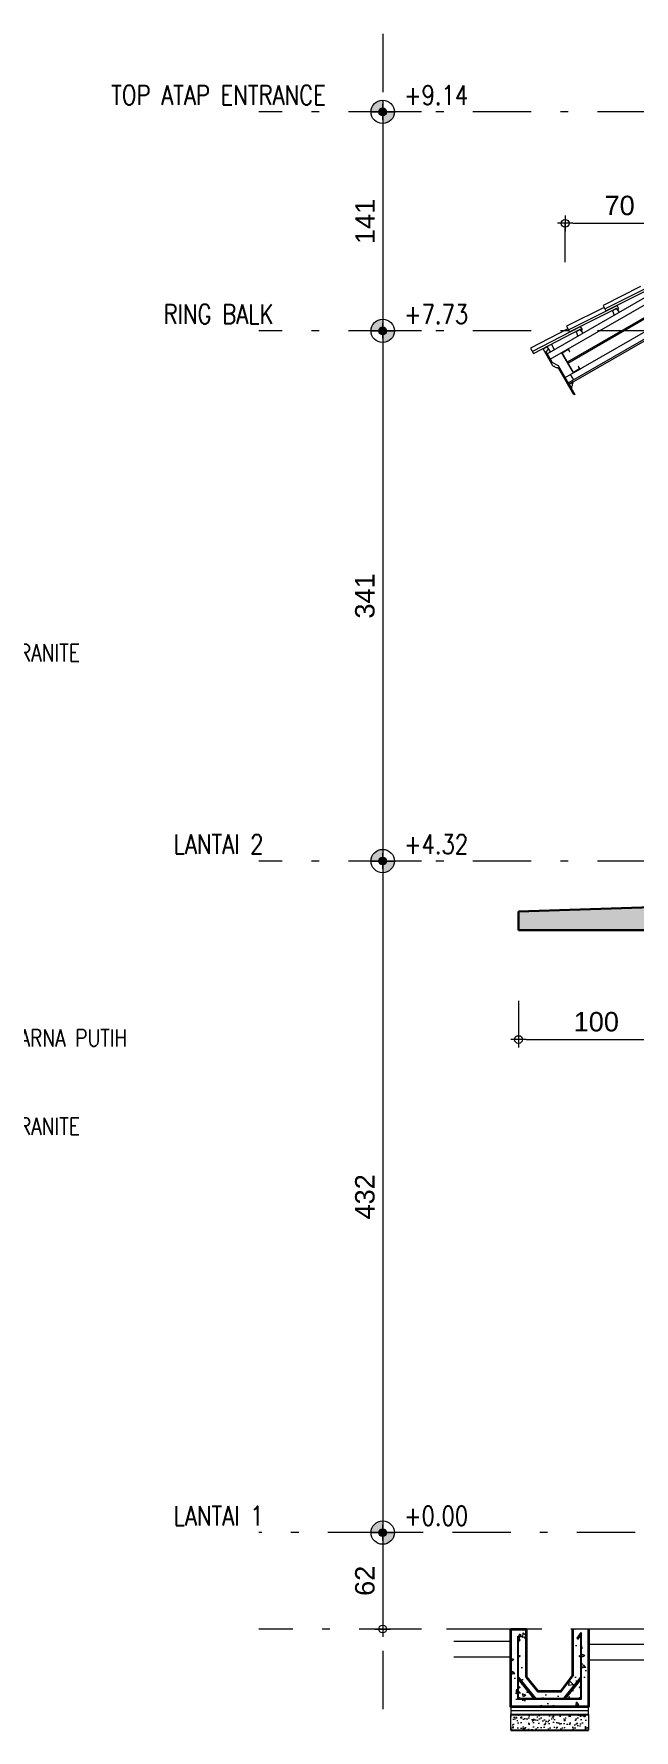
# Model space of a CAD drawing. Header units: millimetres. Extents: x -11 to 1625, y -267 to 180.
# Drawn here: x 1127.8 to 1135.52, y 139.17 to 160.99 of the extents above; entities that cross this region are included whole.
import ezdxf
from ezdxf import colors
from ezdxf.entities.mleader import LeaderData, LeaderLine
from ezdxf.math import Vec2, Vec3

# ---------------------------------------------------------------- set-up
doc = ezdxf.new("R2010")
doc.units = ezdxf.units.MM
doc.linetypes.add('DASHDOT2', pattern=[0.5, 0.25, -0.125, 0, -0.125])
for name, color, linetype, lineweight in [('ars', 11, 'Continuous', 5), ('ARSIR BETON', 47, 'Continuous', 5), ('ARSIR WARNA', 43, 'Continuous', 0), ('AS2', 7, 'Continuous', 0), ('balok', 111, 'Continuous', 35), ('bata', 5, 'Continuous', 25), ('blk', 1, 'Continuous', 30), ('GEN', 11, 'Continuous', 5), ('kap', 71, 'Continuous', 15), ('lan', 7, 'Continuous', 15), ('sol kol', 8, 'Continuous', 0), ('tem', 5, 'Continuous', 20), ('TEXT KET. RUANG', 7, 'Continuous', 5), ('TEXT KETERANGAN', 7, 'Continuous', 9), ('u', 6, 'Continuous', 20), ('ukuran', 6, 'Continuous', 20)]:
    doc.layers.add(name, color=color, linetype=linetype, lineweight=lineweight)
doc.layers.add('NOTASI GAMBAR', color=6, linetype='Continuous')
doc.styles.add('ATTR', font='romans.shx', dxfattribs={"width": 0.8, "height": 1.735066})
doc.styles.get("Standard").update_dxf_attribs({"font": 'ARIALUNI.TTF'})
doc.linetypes.add('BATTING', pattern='A,0.0001,-0.1,[134,ltypeshp.shx,S=0.1,R=0,X=-0.1,Y=0],-0.2,[134,ltypeshp.shx,S=0.1,R=180,X=0.1,Y=0],-0.1', length=0.4001)
doc.dimstyles.new('SK 50', dxfattribs={"dimtxt": 0.25, "dimasz": 0.1, "dimexe": 0, "dimexo": 0, "dimgap": 0.1, "dimtad": 1, "dimdec": 0, "dimlfac": 50, "dimzin": 12, "dimdsep": 46, "dimtxsty": 'Standard', "dimblk": 'BULAT', "dimcen": 0.1, "dimclrd": 256, "dimclre": 256, "dimclrt": 256, "dimadec": 0, "dimazin": 3, "dimtfac": 1, "dimtdec": 0, "dimtofl": 0, "dimtmove": 0, "dimatfit": 3, "dimldrblk": 'BULAT', "dimfxl": 0, "dimtolj": 1, "dimtzin": 0, "dimlwd": -1, "dimlwe": -1, "dimarcsym": 0})

# ---------------------------------------------------------------- blocks, each defined once
blk = doc.blocks.new('BULAT')
for p, q in [((-1, 0), (1, 0)), ((0, -1), (0, 1))]:
    blk.add_line(p, q)
blk.add_circle((0, 0), 0.5)
blk = doc.blocks.new('*D103')
at = {"layer": 'Defpoints', "color": 0, "ltscale": 0.15}
for p in [(1136.032, 158.555), (1134.632, 158.055), (1136.032, 158.055)]:
    blk.add_point(p, dxfattribs=at)
at = {"layer": 'u', "ltscale": 0.15}
for p, q in [((1134.632, 158.055), (1134.632, 158.555)), ((1134.732, 158.555), (1135.932, 158.555)), ((1136.032, 158.055), (1136.032, 158.555))]:
    blk.add_line(p, q, dxfattribs=at)
at = {"layer": 'u', "ltscale": 0.15, "xscale": 0.1, "yscale": 0.1, "zscale": 0.1, "rotation": 180}
blk.add_blockref('BULAT', (1134.632, 158.555), dxfattribs=at)
at = {"layer": 'u', "ltscale": 0.15, "xscale": 0.1, "yscale": 0.1, "zscale": 0.1}
blk.add_blockref('BULAT', (1136.032, 158.555), dxfattribs=at)
at = {"layer": 'u', "ltscale": 0.15, "insert": (1135.332, 158.783), "char_height": 0.25, "attachment_point": 5}
blk.add_mtext('\\A1;70', dxfattribs=at)
blk = doc.blocks.new('*D151')
at = {"layer": 'Defpoints', "color": 0, "ltscale": 0.15}
for p in [(1134.032, 148.554), (1136.032, 148.554), (1136.032, 148.054)]:
    blk.add_point(p, dxfattribs=at)
at = {"layer": 'u', "ltscale": 0.15}
for p, q in [((1134.032, 148.554), (1134.032, 148.054)), ((1136.032, 148.554), (1136.032, 148.054)), ((1134.132, 148.054), (1135.932, 148.054))]:
    blk.add_line(p, q, dxfattribs=at)
at = {"layer": 'u', "ltscale": 0.15, "xscale": 0.1, "yscale": 0.1, "zscale": 0.1, "rotation": 180}
blk.add_blockref('BULAT', (1134.032, 148.054), dxfattribs=at)
at = {"layer": 'u', "ltscale": 0.15, "xscale": 0.1, "yscale": 0.1, "zscale": 0.1}
blk.add_blockref('BULAT', (1136.032, 148.054), dxfattribs=at)
at = {"layer": 'u', "ltscale": 0.15, "insert": (1135.032, 148.282), "char_height": 0.25, "attachment_point": 5}
blk.add_mtext('\\A1;100', dxfattribs=at)
blk = doc.blocks.new('*D326')
at = {"layer": 'Defpoints', "color": 0, "ltscale": 0.15}
for p in [(1132.786, 150.351), (1132.286, 141.711), (1132.786, 141.711)]:
    blk.add_point(p, dxfattribs=at)
at = {"layer": 'u', "ltscale": 0.15}
for p, q in [((1132.786, 150.351), (1132.286, 150.351)), ((1132.286, 150.251), (1132.286, 141.811)), ((1132.786, 141.711), (1132.286, 141.711))]:
    blk.add_line(p, q, dxfattribs=at)
at = {"layer": 'u', "ltscale": 0.15, "xscale": 0.1, "yscale": 0.1, "zscale": 0.1}
for p, rotation in [((1132.286, 150.351), 90), ((1132.286, 141.711), 270)]:
    blk.add_blockref('BULAT', p, dxfattribs=dict(at, rotation=rotation))
at = {"layer": 'u', "ltscale": 0.15, "insert": (1132.058, 146.031), "char_height": 0.25, "attachment_point": 5, "rotation": 90}
blk.add_mtext('\\A1;432', dxfattribs=at)
blk = doc.blocks.new('*D327')
at = {"layer": 'Defpoints', "color": 0, "ltscale": 0.15}
for p in [(1132.786, 157.171), (1132.286, 150.351), (1132.786, 150.351)]:
    blk.add_point(p, dxfattribs=at)
at = {"layer": 'u', "ltscale": 0.15}
for p, q in [((1132.786, 157.171), (1132.286, 157.171)), ((1132.286, 157.071), (1132.286, 150.451)), ((1132.786, 150.351), (1132.286, 150.351))]:
    blk.add_line(p, q, dxfattribs=at)
at = {"layer": 'u', "ltscale": 0.15, "xscale": 0.1, "yscale": 0.1, "zscale": 0.1}
for p, rotation in [((1132.286, 157.171), 90), ((1132.286, 150.351), 270)]:
    blk.add_blockref('BULAT', p, dxfattribs=dict(at, rotation=rotation))
at = {"layer": 'u', "ltscale": 0.15, "insert": (1132.058, 153.761), "char_height": 0.25, "attachment_point": 5, "rotation": 90}
blk.add_mtext('\\A1;341', dxfattribs=at)
blk = doc.blocks.new('*D328')
at = {"layer": 'Defpoints', "color": 0, "ltscale": 0.15}
for p in [(1132.786, 141.711), (1132.286, 140.471), (1132.786, 140.471)]:
    blk.add_point(p, dxfattribs=at)
at = {"layer": 'u', "ltscale": 0.15}
for p, q in [((1132.786, 141.711), (1132.286, 141.711)), ((1132.286, 141.611), (1132.286, 140.571)), ((1132.786, 140.471), (1132.286, 140.471))]:
    blk.add_line(p, q, dxfattribs=at)
at = {"layer": 'u', "ltscale": 0.15, "xscale": 0.1, "yscale": 0.1, "zscale": 0.1}
for p, rotation in [((1132.286, 141.711), 90), ((1132.286, 140.471), 270)]:
    blk.add_blockref('BULAT', p, dxfattribs=dict(at, rotation=rotation))
at = {"layer": 'u', "ltscale": 0.15, "insert": (1132.058, 141.091), "char_height": 0.25, "attachment_point": 5, "rotation": 90}
blk.add_mtext('\\A1;62', dxfattribs=at)
blk = doc.blocks.new('*D329')
at = {"layer": 'Defpoints', "color": 0, "ltscale": 0.15}
for p in [(1132.786, 159.988), (1132.286, 157.171), (1132.786, 157.171)]:
    blk.add_point(p, dxfattribs=at)
at = {"layer": 'u', "ltscale": 0.15}
for p, q in [((1132.786, 159.988), (1132.286, 159.988)), ((1132.286, 159.888), (1132.286, 157.271)), ((1132.786, 157.171), (1132.286, 157.171))]:
    blk.add_line(p, q, dxfattribs=at)
at = {"layer": 'u', "ltscale": 0.15, "xscale": 0.1, "yscale": 0.1, "zscale": 0.1}
for p, rotation in [((1132.286, 159.988), 90), ((1132.286, 157.171), 270)]:
    blk.add_blockref('BULAT', p, dxfattribs=dict(at, rotation=rotation))
at = {"layer": 'u', "ltscale": 0.15, "insert": (1132.06, 158.579), "char_height": 0.25, "attachment_point": 5, "rotation": 90}
blk.add_mtext('\\A1;141', dxfattribs=at)
blk = doc.blocks.new('*D330')
at = {"layer": 'Defpoints', "color": 0, "ltscale": 0.15}
for p in [(1132.786, 150.351), (1132.286, 141.711), (1132.786, 141.711)]:
    blk.add_point(p, dxfattribs=at)
at = {"layer": 'u', "ltscale": 0.15}
for p, q in [((1132.786, 150.351), (1132.286, 150.351)), ((1132.286, 150.251), (1132.286, 141.811)), ((1132.786, 141.711), (1132.286, 141.711))]:
    blk.add_line(p, q, dxfattribs=at)
at = {"layer": 'u', "ltscale": 0.15, "xscale": 0.1, "yscale": 0.1, "zscale": 0.1}
for p, rotation in [((1132.286, 150.351), 90), ((1132.286, 141.711), 270)]:
    blk.add_blockref('BULAT', p, dxfattribs=dict(at, rotation=rotation))
at = {"layer": 'u', "ltscale": 0.15, "insert": (1132.058, 146.031), "char_height": 0.25, "attachment_point": 5, "rotation": 90}
blk.add_mtext('\\A1;432', dxfattribs=at)
blk = doc.blocks.new('*D331')
at = {"layer": 'Defpoints', "color": 0, "ltscale": 0.15}
for p in [(1132.786, 157.171), (1132.286, 150.351), (1132.786, 150.351)]:
    blk.add_point(p, dxfattribs=at)
at = {"layer": 'u', "ltscale": 0.15}
for p, q in [((1132.786, 157.171), (1132.286, 157.171)), ((1132.286, 157.071), (1132.286, 150.451)), ((1132.786, 150.351), (1132.286, 150.351))]:
    blk.add_line(p, q, dxfattribs=at)
at = {"layer": 'u', "ltscale": 0.15, "xscale": 0.1, "yscale": 0.1, "zscale": 0.1}
for p, rotation in [((1132.286, 157.171), 90), ((1132.286, 150.351), 270)]:
    blk.add_blockref('BULAT', p, dxfattribs=dict(at, rotation=rotation))
at = {"layer": 'u', "ltscale": 0.15, "insert": (1132.058, 153.761), "char_height": 0.25, "attachment_point": 5, "rotation": 90}
blk.add_mtext('\\A1;341', dxfattribs=at)
blk = doc.blocks.new('*D332')
at = {"layer": 'Defpoints', "color": 0, "ltscale": 0.15}
for p in [(1132.786, 159.988), (1132.286, 157.171), (1132.786, 157.171)]:
    blk.add_point(p, dxfattribs=at)
at = {"layer": 'u', "ltscale": 0.15}
for p, q in [((1132.786, 159.988), (1132.286, 159.988)), ((1132.286, 159.888), (1132.286, 157.271)), ((1132.786, 157.171), (1132.286, 157.171))]:
    blk.add_line(p, q, dxfattribs=at)
at = {"layer": 'u', "ltscale": 0.15, "xscale": 0.1, "yscale": 0.1, "zscale": 0.1}
for p, rotation in [((1132.286, 159.988), 90), ((1132.286, 157.171), 270)]:
    blk.add_blockref('BULAT', p, dxfattribs=dict(at, rotation=rotation))
at = {"layer": 'u', "ltscale": 0.15, "insert": (1132.06, 158.579), "char_height": 0.25, "attachment_point": 5, "rotation": 90}
blk.add_mtext('\\A1;141', dxfattribs=at)
blk = doc.blocks.new('NOT17')
h = blk.add_hatch(color=256)
edge = h.paths.add_edge_path()
edge.add_arc((0, 0), 0.05, 0, 360)
at = {"layer": 'ARSIR BETON'}
h = blk.add_hatch(color=256, dxfattribs=at)
h.paths.add_polyline_path([(0, 0.05), (0, 0.15, 0.414214), (-0.15, 0), (-0.05, 0, -0.414214)])
h.paths.add_polyline_path([(0.15, 0), (0.05, 0, -0.414214), (0, -0.05), (0, -0.15, 0.414214)])
at = {"layer": 'ukuran', "lineweight": 15}
for points in [[(-0.15, 0), (-0.05, 0)], [(0, 0.15), (0, 0.05)], [(0.05, 0), (0.15, 0)], [(0, -0.05), (0, -0.15)]]:
    blk.add_lwpolyline(points, dxfattribs=at)
at = {"layer": 'ukuran', "color": 15}
for radius in [0.15, 0.05]:
    blk.add_circle((0, 0), radius, dxfattribs=at)

msp = doc.modelspace()

# ---------------------------------------------------------------- hatches: boundary and pattern name
at = {"layer": 'ARSIR BETON'}
h = msp.add_hatch(dxfattribs=at)
h.set_pattern_fill('AR-CONC', color=256, scale=0.0025, style=0)
h.set_pattern_definition([(130, (1385.81308, 67.00225), (-0.4554469, -0.0398464), [0.04762345, -0.523858]), (185, (1385.8131, 67.00225), (0.0881042, 0.4776261), [0.0380988, -0.4190864]), (79.549, (1385.77512, 66.99893), (-0.3673443, 0.4377775), [0.0404737, -0.44521055]), (133.8158, (1385.8131, 67.12925), (-0.6776756, -0.1051024), [0.0714352, -0.785787]), (83.3644, (1385.7566, 67.1205), (-0.5934913, 0.6185438), [0.0607105, -0.6678158]), (188.816, (1385.8131, 67.12925), (-0.5934922, 0.6185427), [0.0571481, -0.6286296]), (159, (1385.74958, 67.0975), (-0.3790249, -0.2556555), [0.04762345, -0.523858]), (214, (1385.7496, 67.0975), (-0.15450006, 0.460455), [0.0380988, -0.4190864]), (108.5486, (1385.718, 67.0762), (-0.5335239, 0.2048005), [0.0404737, -0.44521055]), (142.5, (1385.81308, 67.00225), (-0.00772126, 0.21138073), [0, -0.41400656, 0, -0.4254362, 0, -0.42067384]), (172.5, (1385.81308, 67.00225), (-0.16704373, 0.2504433), [0, -0.24256213, 0, -0.40448187, 0, -0.1603323]), (212.5, (1385.95468, 67.00225), (-0.33896548, -0.0143214), [0, -0.15874485, 0, -0.49528392, 0, -0.65720366]), (222.5, (1386.01818, 67.00225), (-0.37031093, 0.06356416), [0, -0.2063683, 0, -0.32891932, 0, -0.46670985])])
h.paths.add_polyline_path([(1134.1324063, 140.1707344), (1133.9324128, 140.1707344), (1133.9324128, 139.4707572), (1134.9323803, 139.4707572), (1134.9323803, 140.4707247), (1134.7323868, 140.4707247), (1134.7323868, 139.8707442), (1134.5823917, 139.6707507), (1134.2824014, 139.6707507), (1134.1344109, 139.8563743), (1134.1340924, 139.9539629), (1134.1324063, 139.956371)])
h.paths.add_polyline_path([(1133.9324128, 140.2507984), (1134.1324063, 140.2507984), (1134.1324063, 140.4707247), (1134.0324095, 140.4707247), (1133.9324128, 140.4707247)])
h = msp.add_hatch(dxfattribs=at)
h.set_pattern_fill('AR-SAND', color=256, scale=0.002, style=0)
h.set_pattern_definition([(142.5, (895.522485, 86.68757), (0.003199959, 0.09787947), [0, -0.077213493, 0, -0.086357196, 0, -0.08254732]), (172.5, (895.52249, 86.68757), (-0.08990174, 0.143360366), [0, -0.041654648, 0, -0.06959374, 0, -0.026669134]), (212.5, (895.58497, 86.68757), (-0.158193338, 0.000287428), [0, -0.025399175, 0, -0.091437032, 0, -0.119376125]), (222.5, (895.58497, 86.68757), (-0.15270633, 0.04458442), [0, -0.012699588, 0, -0.059942054, 0, -0.068577774])])
h.paths.add_polyline_path([(1134.9323803, 139.1707669), (1133.9324128, 139.1707669), (1133.9324128, 139.3707604), (1134.9323803, 139.3707604)])
at = {"layer": 'sol kol'}
h = msp.add_hatch(color=256, dxfattribs=at)
h.dxf.hatch_style = 1
h.paths.add_polyline_path([(1135.8823803, 150.2507312), (1135.8823803, 149.7607312), (1134.0323803, 149.7007312), (1134.0323803, 149.4607312), (1135.8823803, 149.4607312), (1135.8823803, 148.7307312), (1136.0823803, 148.7307312), (1136.0823803, 149.0507312), (1136.0823803, 149.1923769), (1136.0823803, 149.4507312), (1136.3323803, 149.4507312), (1136.3323803, 150.0107312), (1143.7323803, 150.0107312), (1143.7323803, 149.4507312), (1143.9823803, 149.4507312), (1143.9823803, 149.1958924), (1143.9823803, 149.0507312), (1143.9823803, 148.7307312), (1144.1823803, 148.7307312), (1144.1823803, 149.4607312), (1146.0323803, 149.4607312), (1146.0323803, 149.7007312), (1144.2323803, 149.7607312), (1144.2323803, 150.2507312)])

# ---------------------------------------------------------------- linework, layer by layer
for p, q in [((1133.9324128, 139.3707604), (1134.9323803, 139.3707604)), ((1133.9324128, 139.1707669), (1134.9323803, 139.1707669))]:
    msp.add_line(p, q)
at = {"layer": 'ars'}
for p, q in [((1138.818209, 159.1694189), (1134.6573034, 156.7671189)), ((1138.826209, 159.1555625), (1134.6653034, 156.7532625)), ((1134.6823803, 156.4836844), (1135.8323803, 157.1476372))]:
    msp.add_line(p, q, dxfattribs=at)
for points in [[(1135.3300938, 157.4118982), (1135.2914336, 157.4588597), (1135.2394721, 157.4288597), (1135.2608118, 157.3718982)], [(1134.8625275, 157.1419486), (1134.8238672, 157.1889102), (1134.7719057, 157.1589102), (1134.7932454, 157.1019486)]]:
    msp.add_lwpolyline(points, dxfattribs=at)
msp.add_lwpolyline([(1134.745256, 156.3467806), (1134.545256, 156.6931907, -0.4142135624), (1134.5315957, 156.696851, -0.296440068), (1134.4890791, 156.718492), (1134.4804188, 156.713492), (1134.4754188, 156.7221523), (1134.3504188, 156.9386586), (1134.4023803, 156.9686586), (1134.4151842, 156.9344817), (1134.3840791, 156.9003573), (1134.4606175, 156.7677888), (1134.5423803, 156.7261715), (1134.7573803, 156.3537806)], format="xyb", close=True, dxfattribs=at)
for points in [[(1134.9323803, 139.4707572), (1133.9324128, 139.4707572), (1133.9324128, 139.3707604), (1134.9323803, 139.3707604)], [(1134.9323803, 139.1707669), (1133.9324128, 139.1707669), (1133.9324128, 139.3707604), (1134.9323803, 139.3707604)]]:
    msp.add_lwpolyline(points, close=True, dxfattribs=at)
at = {"layer": 'ARSIR WARNA', "linetype": 'BATTING', "ltscale": 0.12}
msp.add_lwpolyline([(1133.9324128, 139.4207588), (1134.9323803, 139.4207588)], dxfattribs=at)
at = {"layer": 'AS2', "linetype": 'DASHDOT2', "ltscale": 3}
for p, q in [((1132.2859382, 160.9913441), (1132.2859382, 139.4367536)), ((1140.5956662, 159.9882005), (1130.6958436, 159.9882005)), ((1140.5956662, 157.1707312), (1130.6958436, 157.1707312)), ((1140.5956662, 150.3507312), (1130.6958436, 150.3507312)), ((1137.1317559, 141.7107312), (1130.6958436, 141.7107312)), ((1143.9317559, 140.4707312), (1130.6958436, 140.4707312))]:
    msp.add_line(p, q, dxfattribs=at)
at = {"layer": 'balok', "ltscale": 0.01}
for points in [[(1133.9324128, 140.4707247), (1134.1324063, 140.4707247), (1134.1324063, 139.8563743), (1134.2824014, 139.6707507), (1134.5823917, 139.6707507), (1134.7323868, 139.8707442), (1134.7323803, 140.4707312)], [(1134.9323803, 140.4707312), (1134.9323803, 139.4707572), (1133.9324128, 139.4707572), (1133.9324128, 140.4707247)], [(1133.9324128, 140.2507984), (1133.9324128, 140.370728)]]:
    msp.add_lwpolyline(points, dxfattribs=at)
at = {"layer": 'bata', "lineweight": 9}
for p, q in [((1134.0231244, 139.5657541), (1134.0231244, 140.3796704)), ((1134.0331241, 139.5757538), (1134.0331241, 140.3423511)), ((1134.8273837, 140.3932344), (1134.8273837, 139.5757538)), ((1134.8373834, 140.4249494), (1134.8373834, 139.5657541)), ((1134.8373834, 139.5657541), (1134.0231244, 139.5657541)), ((1134.8273837, 139.5757538), (1134.0331241, 139.5757538))]:
    msp.add_line(p, q, dxfattribs=at)
at = {"layer": 'bata'}
for p, q in [((1134.7941169, 140.3457245), (1134.7859256, 140.3514601)), ((1134.250585, 139.5757538), (1134.0331241, 139.8475799)), ((1134.2300956, 139.5757538), (1134.0331241, 139.8219683)), ((1134.8273837, 139.8422233), (1134.6142081, 139.5757538)), ((1134.8273837, 139.8166116), (1134.6346975, 139.5757538))]:
    msp.add_line(p, q, dxfattribs=at)
at = {"layer": 'bata', "lineweight": 9}
msp.add_lwpolyline([(1134.0331241, 140.3423511), (1134.0455432, 140.3208405), (1134.0542032, 140.3258403), (1134.0231244, 140.3796704)], dxfattribs=at)
at = {"layer": 'bata'}
for points in [[(1134.7859256, 140.3514601), (1134.8373834, 140.4249494)], [(1134.7859256, 140.3514601), (1134.7941169, 140.3457245), (1134.8273837, 140.3932344)]]:
    msp.add_lwpolyline(points, dxfattribs=at)
for centre in [(1134.0384256, 140.3224126), (1134.822015, 140.373264), (1134.0384928, 140.1207361), (1134.0384928, 140.1207361), (1134.8228532, 140.1207361), (1134.8263004, 140.1207361), (1134.8263004, 140.1207361), (1134.0404973, 139.7207491), (1134.8248577, 139.7207491), (1134.0393309, 139.5811225), (1134.822015, 139.5811225)]:
    msp.add_circle(centre, 0.0053687, dxfattribs=at)
at = {"layer": 'blk'}
for p, q in [((1135.8823803, 149.7607312), (1134.0323803, 149.7007312)), ((1134.0323803, 149.7007312), (1134.0323803, 149.4607312)), ((1135.8823803, 149.4607312), (1134.0323803, 149.4607312))]:
    msp.add_line(p, q, dxfattribs=at)
at = {"layer": 'GEN', "color": 11}
for p, q in [((1135.140665, 157.4547218), (1135.7666227, 157.7680539)), ((1134.6729672, 157.1849999), (1135.2989248, 157.4983321)), ((1134.20965, 156.9050926), (1134.8305477, 157.2283356))]:
    msp.add_line(p, q, dxfattribs=at)
for points in [[(1135.6002352, 157.7406806), (1135.1182842, 157.499433), (1135.1540935, 157.427895), (1135.7621667, 157.7322748), (1135.771119, 157.7143903), (1135.7890035, 157.7233427), (1135.7666227, 157.7680539)], [(1135.1325374, 157.4709588), (1134.6505863, 157.2297112), (1134.6863957, 157.1581731), (1135.2944688, 157.462553), (1135.3034212, 157.4446685), (1135.3213057, 157.4536208), (1135.2989248, 157.4983321)], [(1134.6659513, 157.1990157), (1134.1865613, 156.9494424), (1134.2235033, 156.8784827), (1134.8266611, 157.1924902), (1134.8358966, 157.1747503), (1134.8536365, 157.1839858), (1134.8305477, 157.2283356)]]:
    msp.add_lwpolyline(points, dxfattribs=at)
at = {"layer": 'kap'}
for p, q in [((1134.3990791, 156.8743766), (1140.0323803, 160.1267646)), ((1134.4390791, 156.8050945), (1140.0723803, 160.0574825)), ((1134.6323803, 156.5702869), (1139.9523803, 159.6417903)), ((1134.6723803, 156.5010049), (1139.9523803, 159.5494143)), ((1134.4023803, 156.9686586), (1134.4543419, 156.9986586)), ((1134.4423803, 156.8993766), (1134.4023803, 156.9686586)), ((1134.4943419, 156.9293766), (1134.4543419, 156.9986586)), ((1134.7416624, 156.5410049), (1134.7016624, 156.6102869))]:
    msp.add_line(p, q, dxfattribs=at)
msp.add_lwpolyline([(1134.7989222, 156.7126279), (1134.8166222, 156.6819706), (1134.7379871, 156.6365706), (1134.5925871, 156.8884108), (1134.6712222, 156.9338108), (1134.6889222, 156.9031535), (1134.6929059, 156.9054535), (1134.6729059, 156.9400945), (1134.5863034, 156.8900945), (1134.7363034, 156.6302869), (1134.8229059, 156.6802869), (1134.8029059, 156.7149279)], close=True, dxfattribs=at)
at = {"layer": 'lan'}
for p, q in [((1134.1323803, 140.4707312), (1133.2027189, 140.4707312)), ((1133.9323803, 140.3107312), (1133.2027189, 140.3107312)), ((1133.9324128, 140.4707247), (1133.9324128, 140.3427289)), ((1133.9324128, 140.4707247), (1133.9324128, 140.3427289)), ((1135.7323803, 140.4707312), (1134.7323803, 140.4707312)), ((1134.7323803, 140.4707312), (1134.7323803, 140.2707312)), ((1134.7323803, 140.4707312), (1134.7323803, 140.2707312)), ((1134.7323803, 140.4707312), (1134.7323803, 140.2707312)), ((1134.7323803, 140.4707312), (1134.7323803, 140.2707312)), ((1133.9323803, 140.1107312), (1133.2027189, 140.1107312)), ((1135.7823803, 140.2707312), (1134.9323803, 140.2707312)), ((1135.7823803, 140.0707312), (1134.9323803, 140.0707312))]:
    msp.add_line(p, q, dxfattribs=at)
msp.add_lwpolyline([(1134.735235, 156.498804), (1134.7319017, 156.5045775), (1134.7376752, 156.5079109), (1134.7343419, 156.5136844), (1134.6823803, 156.4836844), (1134.7123803, 156.4317229), (1134.7181538, 156.4350562), (1134.7148205, 156.4408297), (1134.720594, 156.444163), (1134.7139273, 156.45571, 0.4142135624), (1134.723688, 156.4921374)], format="xyb", close=True, dxfattribs=at)
at = {"layer": 'tem'}
for p, q in [((1133.9323803, 140.4707312), (1133.9323803, 139.6707312)), ((1133.9323803, 140.4707312), (1133.9323803, 139.6707312)), ((1133.9323803, 140.4707312), (1133.9323803, 139.6707312)), ((1133.9323803, 140.4707312), (1133.9323803, 139.6707312)), ((1133.9323803, 140.4707312), (1133.9323803, 139.6707312)), ((1133.9324128, 140.4707247), (1133.9324128, 139.6707507)), ((1134.9323803, 140.2707312), (1134.9323803, 139.6707312)), ((1134.9323803, 140.2707312), (1134.9323803, 139.6707312)), ((1134.9323803, 140.2707312), (1134.9323803, 139.6707312)), ((1134.9323803, 140.2707312), (1134.9323803, 139.6707312)), ((1134.9323803, 140.2707312), (1134.9323803, 139.6707312))]:
    msp.add_line(p, q, dxfattribs=at)

# ---------------------------------------------------------------- block references
at = {"layer": 'NOTASI GAMBAR'}
for p in [(1132.2859382, 159.9882005), (1132.2859382, 157.1707312), (1132.2859382, 150.3507312), (1132.2859382, 141.7107312)]:
    msp.add_blockref('NOT17', p, dxfattribs=at)

# ---------------------------------------------------------------- texts
at = {"layer": 'TEXT KET. RUANG', "char_height": 0.25, "attachment_point": 2, "style": 'ATTR'}
for s, insert, width in [('TOP ATAP ENTRANCE', (1130.1736936, 160.3295093), 3.654451746), ('+9.14', (1132.9728801, 160.3295093), 1.074971169), ('RING BALK', (1130.1736936, 157.51204), 3.654451746), ('+7.73', (1132.9728801, 157.51204), 1.074971169), ('LANTAI 2', (1130.1736936, 150.69204), 3.654451746), ('+4.32', (1132.9728801, 150.69204), 1.074971169), ('LANTAI 1', (1130.1736936, 142.05204), 3.654451746), ('+0.00', (1132.9728801, 142.05204), 1.074971169)]:
    msp.add_mtext(s, dxfattribs=dict(at, insert=insert, width=width))

# ---------------------------------------------------------------- dimensions: what is measured, and where the dimension line sits
at = {"layer": 'u', "ltscale": 0.15}
for base, p1, p2, picture, middle in [((1132.2859382, 157.1707312), (1132.7859382, 159.9882005), (1132.7859382, 157.1707312), '*D329', (1132.2859382, 158.5794659)), ((1132.2859382, 157.1707312), (1132.7859382, 159.9882005), (1132.7859382, 157.1707312), '*D332', (1132.2859382, 158.5794659)), ((1132.2859382, 150.3507312), (1132.7859382, 157.1707312), (1132.7859382, 150.3507312), '*D327', (1132.2859382, 153.7607312)), ((1132.2859382, 150.3507312), (1132.7859382, 157.1707312), (1132.7859382, 150.3507312), '*D331', (1132.2859382, 153.7607312)), ((1132.2859382, 141.7107312), (1132.7859382, 150.3507312), (1132.7859382, 141.7107312), '*D326', (1132.2859382, 146.0307312)), ((1132.2859382, 141.7107312), (1132.7859382, 150.3507312), (1132.7859382, 141.7107312), '*D330', (1132.2859382, 146.0307312)), ((1132.2859382, 140.4707312), (1132.7859382, 141.7107312), (1132.7859382, 140.4707312), '*D328', (1132.2859382, 141.0907312))]:
    dim = msp.add_linear_dim(base=base, p1=p1, p2=p2, angle=270, dimstyle='SK 50', dxfattribs=at)
    dim.commit()
    dim.dimension.update_dxf_attribs({"geometry": picture, "text_midpoint": middle, "dimtype": 160})
for base, p1, p2, picture, middle in [((1136.0323803, 158.5550481), (1134.6323803, 158.0550481), (1136.0323803, 158.0550481), '*D103', (1135.3323803, 158.5550481)), ((1136.0323803, 148.0541825), (1134.0323803, 148.5541825), (1136.0323803, 148.5541825), '*D151', (1135.0323803, 148.0541825))]:
    dim = msp.add_linear_dim(base=base, p1=p1, p2=p2, dimstyle='SK 50', dxfattribs=at)
    dim.commit()
    dim.dimension.update_dxf_attribs({"geometry": picture, "text_midpoint": middle, "dimtype": 160})

# ---------------------------------------------------------------- leaders
at = {"layer": 'TEXT KETERANGAN'}
ml = msp.add_multileader_mtext('Standard', dxfattribs=at)
ml.set_content('{\\C90;KOLOM BETON FIN. KERAMIK GRANITE}', color=256, style='ATTR')
ml.set_leader_properties()
ml.build(insert=Vec2(0, 0))
ml.multileader.update_dxf_attribs({"text_left_attachment_type": 2, "text_right_attachment_type": 2, "dogleg_length": 2.367, "arrow_head_size": 0.2637542})
ctx = ml.context
ctx.base_point, ctx.char_height, ctx.arrow_head_size, ctx.landing_gap_size, ctx.plane_origin = Vec3(1123.8527464, 153.0295334), 0.219795203, 0.2637542, 0.1318771, Vec3(1124.8988877, 152.125399)
ctx.left_attachment, ctx.right_attachment = 2, 2
notes = []
notes.append((ctx, [(0, (1, 1, 0), (1122.759632, 153.0295334), (1, 0), 1.0931145, [(0, [(1121.1294209, 153.0295334)], 0, [])])]))
ctx.mtext.insert, ctx.mtext.flow_direction = Vec3(1123.9846236, 153.139431), 5
ml = msp.add_multileader_mtext('Standard', dxfattribs=at)
ml.set_content('{\\C90;PENEBALAN  10cm FIN. CAT WARNA PUTIH}', color=256, style='ATTR')
ml.set_leader_properties()
ml.build(insert=Vec2(0, 0))
ml.multileader.update_dxf_attribs({"text_left_attachment_type": 2, "text_right_attachment_type": 2, "dogleg_length": 2.367, "arrow_head_size": 0.2637542})
ctx = ml.context
ctx.base_point, ctx.char_height, ctx.arrow_head_size, ctx.landing_gap_size, ctx.plane_origin = Vec3(1123.8527464, 148.0752216), 0.219795203, 0.2637542, 0.1318771, Vec3(1124.8988877, 147.1710872)
ctx.left_attachment, ctx.right_attachment = 2, 2
notes.append((ctx, [(0, (1, 1, 0), (1123.1874369, 148.0752216), (1, 0), 0.6653095, [(0, [(1121.3294209, 148.0758419)], 0, [])])]))
ctx.mtext.insert, ctx.mtext.flow_direction = Vec3(1123.9846236, 148.1851192), 5
ml = msp.add_multileader_mtext('Standard', dxfattribs=at)
ml.set_content('{\\C90;KOLOM BETON FIN. KERAMIK GRANITE}', color=256, style='ATTR')
ml.set_leader_properties()
ml.build(insert=Vec2(0, 0))
ml.multileader.update_dxf_attribs({"text_left_attachment_type": 2, "text_right_attachment_type": 2, "dogleg_length": 2.367, "arrow_head_size": 0.2637542})
ctx = ml.context
ctx.base_point, ctx.char_height, ctx.arrow_head_size, ctx.landing_gap_size, ctx.plane_origin = Vec3(1123.8527464, 146.9375777), 0.219795203, 0.2637542, 0.1318771, Vec3(1124.8988877, 146.0334433)
ctx.left_attachment, ctx.right_attachment = 2, 2
notes.append((ctx, [(0, (1, 1, 0), (1123.0506183, 146.9375777), (1, 0), 0.8021281, [(0, [(1121.1294209, 146.9375777)], 0, [])])]))
ctx.mtext.insert, ctx.mtext.flow_direction = Vec3(1123.9846236, 147.0474753), 5
for ctx, leaders in notes:
    for number, flags, end, landing, length, lines in leaders:
        leader = LeaderData()
        leader.index, (leader.has_last_leader_line, leader.has_dogleg_vector, leader.attachment_direction) = number, flags
        leader.last_leader_point, leader.dogleg_vector, leader.dogleg_length = Vec3(end), Vec3(landing), length
        for number, points, colour, breaks in lines:
            line = LeaderLine()
            line.index, line.vertices, line.color, line.breaks = number, Vec3.list(points), colors.encode_raw_color(colour), breaks
            leader.lines.append(line)
        ctx.leaders.append(leader)

doc.saveas('drawing.dxf')
